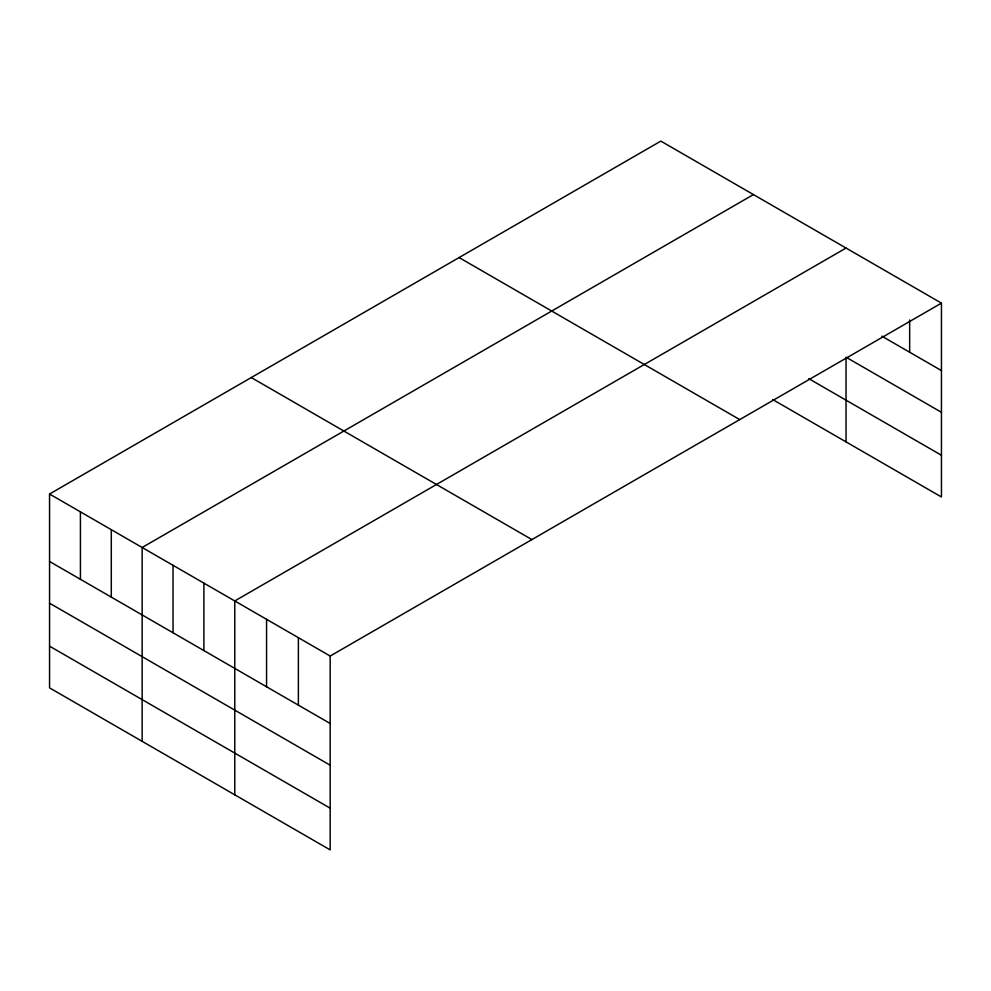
<?xml version="1.0" encoding="UTF-8"?>
<svg xmlns="http://www.w3.org/2000/svg" width="991" height="991" viewBox="0 0 991 991"><rect width="100%" height="100%" fill="white"/><g stroke="black" fill="none" stroke-linecap="round" stroke-linejoin="round"><path stroke-width="1.49" d="M49.55 494.026L330.176 656.042L330.176 849.894L49.55 687.865L49.55 494.026L660.824 141.106L941.45 303.135L941.45 496.974L772.72 399.559M753.433 194.583L142.159 547.49L142.159 741.33M846.041 248.047L234.768 600.955L234.768 794.807M330.176 656.042L941.45 303.135M881.817 336.147L941.45 370.584M941.45 412.293L846.041 357.206L846.041 441.887M808.73 378.636L941.45 455.265M459.106 257.573L739.732 419.589M251.268 377.559L531.894 539.587M49.55 561.476L330.176 723.492M49.55 603.185L330.176 765.201M49.55 646.157L330.176 808.173M909.651 320.031L909.651 352.214M298.378 637.684L298.378 705.134M266.567 619.325L266.567 686.763M203.898 583.142L203.898 650.579M173.029 565.316L173.029 632.766M111.289 529.665L111.289 597.115M80.42 511.851L80.42 579.289"/></g></svg>
